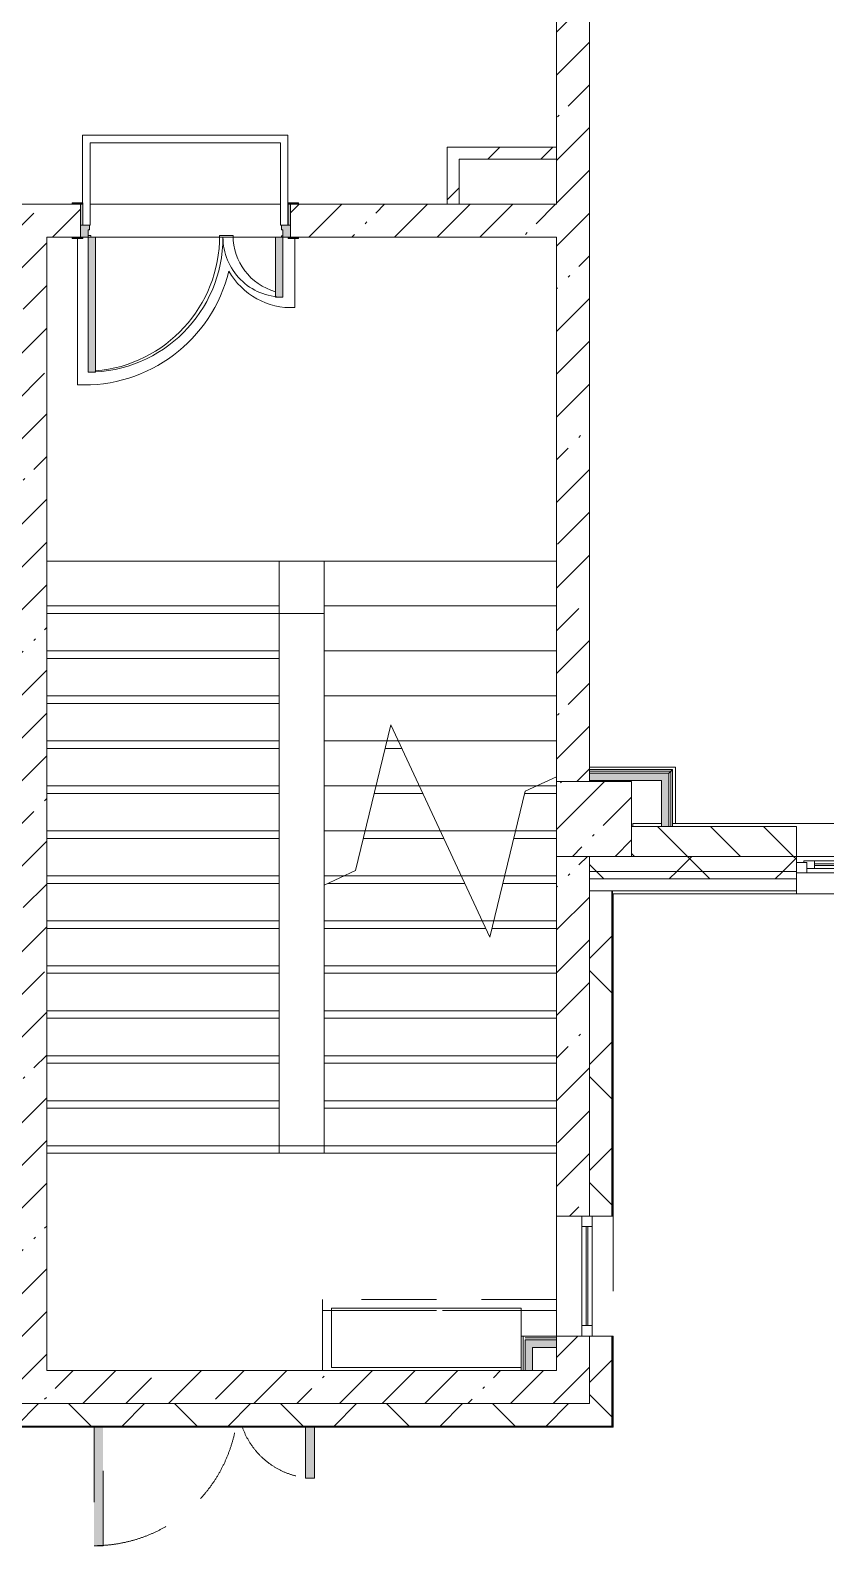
# Model space of a CAD drawing. Header units: millimetres. Extents: x -3456 to 185767, y -8553 to 29000.
# Drawn here: x 130727 to 136032, y -1048 to 9060 of the extents above; entities that cross this region are included whole.
import ezdxf

# ---------------------------------------------------------------- set-up
doc = ezdxf.new("R2010")
doc.units = ezdxf.units.MM
doc.linetypes.add('200_ШТРИХ__ш1_п0_6_', pattern=[800, 500, -300])
for name, color, linetype, lineweight in [('A-DETL-MBND-1', 7, '200_ШТРИХ__ш1_п0_6_', 9), ('A-GLAZ-2', 7, 'Continuous', 5), ('A-WALL', 7, 'Continuous', 9), ('A-WALL-3', 7, 'Continuous', 5), ('I-WALL-3', 7, 'Continuous', 5), ('S-COLS-2', 7, 'Continuous', 5), ('S-STRS-2', 7, 'Continuous', 5), ('S-STRS-MBND-1', 7, 'Continuous', 5)]:
    doc.layers.add(name, color=color, linetype=linetype, lineweight=lineweight)
for name, color, linetype, lineweight, true_color in [('A-DOOR-3', 7, 'Continuous', 5, 0xaaaaaa), ('A-DOOR-4', 7, 'Continuous', 5, 0xe2e2e2), ('A-DOOR-FRAM-4', 7, 'Continuous', 5, 0xe2e2e2), ('A-DOOR-FRAM-5', 7, 'Continuous', 5, 0xaaaaaa), ('A-FLOR-2', 7, 'Continuous', 5, 0xaaaaaa), ('I-WALL-1', 7, 'Continuous', 5, 0xe7e7e7), ('I-WALL-2', 7, 'Continuous', 9, 0xe7e7e7)]:
    doc.layers.add(name, color=color, linetype=linetype, lineweight=lineweight, true_color=true_color)
pattern_1 = [(45, (58756.86, 0), (-353.5534, 353.5534), []), (135, (58756.86, 0), (-353.5534, -353.5534), [])]
pattern_2 = [(45, (58756.86, 0), (-285.1231, 285.1231), []), (45, (59042, 0), (-285.1231, 285.1231), [504.031, -100.806, 16.764, -84.042])]
pattern_3 = [(45, (58756.86, 0), (-176.7767, 176.7767), [])]
pattern_4 = [(45, (58756.86, 0), (-530.33, 530.33), []), (135, (58756.86, 0), (-530.33, -530.33), [])]

# ---------------------------------------------------------------- blocks, each defined once
blk = doc.blocks.new('BSC_Колонна _Прямоугольная - 500х500-V90-2_6_1_птичка')
at = {"layer": 'S-COLS-2'}
h = blk.add_hatch(dxfattribs=at)
h.set_pattern_fill('FP_115', color=256, style=0, pattern_type=2)
h.set_pattern_definition([(45, (-75730, -3800), (-285.1231, 285.1231), []), (45, (-75444.88, -3800), (-285.1231, 285.1231), [504.031, -100.806, 16.764, -84.042])])
h.paths.add_polyline_path([(-250, -250), (250, -250), (250, 250), (-250, 250), (-250, -98)])
for p, q in [((250, 250), (-250, 250)), ((-250, 250), (-250, -250)), ((250, -250), (250, 250)), ((-250, -250), (250, -250))]:
    blk.add_line(p, q, dxfattribs=at)
blk = doc.blocks.new('110_Дверь_СКБ_2Ст - Д-1 Лестничная клетка EIS60-24319353-2_6_1_птичка')
at = {"layer": 'A-DOOR-4'}
for points in [[(612.5, 1010), (612.5, 110), (662.5, 110), (662.5, 1010)], [(-587.5, 510), (-637.5, 510), (-637.5, 110), (-587.5, 110)], [(712.5, 30), (697.5, 30), (697.5, -110), (712.5, -110)]]:
    blk.add_hatch(color=256, dxfattribs=at).paths.add_polyline_path(points)
h = blk.add_hatch(color=256, dxfattribs=at)
h.paths.add_polyline_path([(712.5, 110), (662.5, 110), (662.5, 60), (652.5, 60), (652.5, 30), (712.5, 30), (712.5, 38.6)])
h.paths.add_polyline_path([(-687.5, 110), (-687.5, 30), (-627.5, 30), (-627.5, 60), (-637.5, 60), (-637.5, 110)])
at = {"layer": 'A-DOOR-FRAM-4'}
for points in [[(-742.5, 118), (-742.5, 110), (-672.5, 110), (-672.5, 118)], [(697.5, 118), (697.5, 110), (767.5, 110), (767.5, 118)], [(-672.5, 30), (-687.5, 30), (-687.5, -110), (-672.5, -110)], [(-672.5, -110), (-742.5, -110), (-742.5, -118), (-672.5, -118)], [(697.5, -110), (697.5, -118), (767.5, -118), (767.5, -110)]]:
    blk.add_hatch(color=256, dxfattribs=at).paths.add_polyline_path(points)
at = {"layer": 'A-DOOR-3'}
for p, q in [((662.5, 1010), (612.5, 1010)), ((612.5, 1010), (612.5, 110)), ((662.5, 110), (662.5, 1010)), ((-637.5, 510), (-637.5, 110)), ((-587.5, 510), (-637.5, 510)), ((-587.5, 110), (-587.5, 510)), ((-637.5, 110), (-587.5, 110)), ((612.5, 110), (662.5, 110))]:
    blk.add_line(p, q, dxfattribs=at)
for centre, radius, start, end in [((662.5, 110), 900, 90, 180), ((-637.5, 110), 400, 360, 90)]:
    blk.add_arc(centre, radius, start, end, dxfattribs=at)
at = {"layer": 'A-DOOR-FRAM-5'}
for p, q in [((-672.5, 118), (-742.5, 118)), ((-742.5, 118), (-742.5, 110)), ((-742.5, 110), (-672.5, 110)), ((-637.5, 110), (-687.5, 110)), ((-687.5, 110), (-687.5, 30)), ((-672.5, 110), (-672.5, 118)), ((-637.5, 60), (-637.5, 110)), ((662.5, 110), (662.5, 60)), ((712.5, 110), (662.5, 110)), ((767.5, 118), (697.5, 118)), ((697.5, 118), (697.5, 110)), ((697.5, 110), (767.5, 110)), ((712.5, 30), (712.5, 110)), ((767.5, 110), (767.5, 118)), ((-687.5, 30), (-627.5, 30)), ((-672.5, 30), (-687.5, 30)), ((-687.5, 30), (-687.5, -110)), ((-672.5, -110), (-672.5, 30)), ((-627.5, 60), (-637.5, 60)), ((-627.5, 30), (-627.5, 60)), ((662.5, 60), (652.5, 60)), ((652.5, 60), (652.5, 30)), ((652.5, 30), (712.5, 30)), ((712.5, 30), (697.5, 30)), ((697.5, 30), (697.5, -110)), ((712.5, -110), (712.5, 30)), ((-672.5, -110), (-742.5, -110)), ((-742.5, -110), (-742.5, -118)), ((-742.5, -118), (-672.5, -118)), ((-687.5, -110), (-672.5, -110)), ((-672.5, -118), (-672.5, -110)), ((697.5, -110), (712.5, -110)), ((767.5, -110), (697.5, -110)), ((697.5, -110), (697.5, -118)), ((697.5, -118), (767.5, -118)), ((767.5, -118), (767.5, -110))]:
    blk.add_line(p, q, dxfattribs=at)
blk = doc.blocks.new('120_Окно_СКБ_1Ст - 120_Окно_СКБ_1Ст 900х2500_h_-19906150-2_6_1_птичка')
at = {"layer": 'A-GLAZ-2'}
for p, q in [((-450, -75), (-450, -5)), ((-450, -5), (-380, -5)), ((450, -5), (-450, -5)), ((-380, -75), (-450, -75)), ((-450, -75), (-400, -75)), ((-380, -75), (-400, -75)), ((-400, -75), (-400, -85)), ((-400, -85), (400, -85)), ((400, -85), (-400, -85)), ((-380, -5), (-380, -75)), ((380, -35), (-380, -35)), ((-380, -35), (-380, -75)), ((-330, -85), (-330, -35)), ((-330, -55), (330, -55)), ((330, -65), (-330, -65)), ((330, -85), (330, -35)), ((380, -75), (380, -5)), ((380, -5), (450, -5)), ((380, -75), (380, -35)), ((450, -75), (380, -75)), ((400, -75), (380, -75)), ((400, -75), (450, -75)), ((400, -85), (400, -75)), ((450, -5), (450, -75))]:
    blk.add_line(p, q, dxfattribs=at)
blk = doc.blocks.new('110_Дверь_СКБ_2Ст_Наружная - ДН-1_л__ Двухстворчатая 1350 х3200 _ЛК_ в свету с верхним остеклением 2-V194-2_6_1_птичка')
at = {"layer": 'A-DETL-MBND-1'}
for points in [[(754, 869), (694, 869), (694, 79), (754, 79), (754, 168)], [(-656, 419), (-716, 419), (-716, 79), (-656, 79), (-656, 168)]]:
    blk.add_hatch(color=256, dxfattribs=at).paths.add_polyline_path(points)
for p, q in [((754, 869), (694, 869)), ((694, 869), (694, 79)), ((754, 79), (754, 869)), ((-716, 419), (-716, 79)), ((-656, 419), (-716, 419)), ((-656, 79), (-656, 419))]:
    blk.add_line(p, q, dxfattribs=at)
for centre, radius, start, end in [((754, -91), 960, 90, 169.737), ((-716, -91), 510, 19.5984, 90)]:
    blk.add_arc(centre, radius, start, end, dxfattribs=at)
blk = doc.blocks.new('120_Окно_СКБ_1Ст - 120_Окно_СКБ_1Ст 800х2500 EI30-23532001-2_6_1_птичка')
at = {"layer": 'A-GLAZ-2'}
for p, q in [((-400, -127), (-400, -57)), ((-400, -57), (-330, -57)), ((400, -57), (-400, -57)), ((-330, -57), (-330, -127)), ((330, -87), (-330, -87)), ((330, -97), (-330, -97)), ((330, -127), (330, -57)), ((330, -57), (400, -57)), ((400, -57), (400, -127)), ((-330, -127), (-400, -127)), ((-400, -127), (400, -127)), ((400, -127), (330, -127))]:
    blk.add_line(p, q, dxfattribs=at)
blk = doc.blocks.new('Зашивка приборов отопления27 - Зашивка приборов отопления-33322407-2_6_1_птичка')
at = {"layer": 'A-DETL-MBND-1'}
for p, q in [((75480, 595), (73920, 595)), ((73920, 595), (73920, 520)), ((73920, 520), (73920, 120)), ((75480, 520), (73920, 520)), ((73920, 520), (73920, 120)), ((73920, 520), (75480, 520)), ((75480, 520), (75480, 595)), ((75480, 350), (75480, 520))]:
    blk.add_line(p, q, dxfattribs=at)

msp = doc.modelspace()

# ---------------------------------------------------------------- hatches: boundary and pattern name
at = {"layer": 'A-WALL-3'}
h = msp.add_hatch(dxfattribs=at)
h.set_pattern_fill('FP_130', color=256, style=0, pattern_type=2)
h.set_pattern_definition([(135, (58756.86, 0), (-176.7767, -176.7767), [])])
h.paths.add_polyline_path([(136736.9, 3550), (137936.9, 3550), (137936.9, 3750), (136736.9, 3750)])
h.paths.add_polyline_path([(135836.9, 3550), (135836.9, 3750), (134736.9, 3750), (134736.9, 3550), (135523.4, 3550)])
h.paths.add_polyline_path([(138836.9, 3550), (139106.9, 3550), (139106.9, 3750), (138836.9, 3750), (138836.9, 3702.2)])
h = msp.add_hatch(dxfattribs=at)
h.set_pattern_fill('FP_120', color=256, style=0, pattern_type=2)
h.set_pattern_definition(pattern_1)
h.paths.add_polyline_path([(134456.9, 3450), (135836.9, 3450), (135836.9, 3550), (134456.9, 3550)])
h.paths.add_polyline_path([(143456.9, 3450), (143456.9, 3550), (142876.9, 3550), (142876.9, 3450), (143407.2, 3450)])
h.paths.add_polyline_path([(136736.9, 3450), (137936.9, 3450), (137936.9, 3550), (136736.9, 3550)])
h.paths.add_polyline_path([(140176.9, 3450), (140176.9, 3550), (138836.9, 3550), (138836.9, 3450), (140160.9, 3450)])
h = msp.add_hatch(dxfattribs=at)
h.set_pattern_fill('FP_120', color=256, style=0, pattern_type=2)
h.set_pattern_definition(pattern_1)
h.paths.add_polyline_path([(143556.9, 3400), (143556.9, 3450), (142876.9, 3450), (142876.9, 3400), (143456.9, 3400)])
h.paths.add_polyline_path([(135523.4, 3400), (135836.9, 3400), (135836.9, 3450), (134456.9, 3450), (134456.9, 3400), (134595.9, 3400)])
h.paths.add_polyline_path([(136736.9, 3400), (137936.9, 3400), (137936.9, 3450), (136736.9, 3450)])
h.paths.add_polyline_path([(140160.9, 3400), (140176.9, 3400), (140176.9, 3450), (138836.9, 3450), (138836.9, 3400), (139233.4, 3400)])
h = msp.add_hatch(dxfattribs=at)
h.set_pattern_fill('FP_120', color=256, style=0, pattern_type=2)
h.set_pattern_definition(pattern_1)
h.paths.add_polyline_path([(134456.9, -250), (134606.9, -250), (134606.9, 350), (134456.9, 350), (134456.9, -100)])
h.paths.add_polyline_path([(134606.9, 1150), (134606.9, 3320), (134456.9, 3320), (134456.9, 1150)])
h = msp.add_hatch(dxfattribs=at)
h.set_pattern_fill('FP_120', color=256, style=0, pattern_type=2)
h.set_pattern_definition(pattern_1)
h.paths.add_polyline_path([(134456.9, -250), (134456.9, -100), (130316.9, -100), (130316.9, -250), (133668.4, -250)])
h.paths.add_polyline_path([(128103.3, -250), (129416.9, -250), (129416.9, -100), (125816.9, -100), (125816.9, -250), (126248.3, -250)])
h.paths.add_polyline_path([(117566.9, -250), (117566.9, -100), (116816.9, -100), (116816.9, -250), (116973.3, -250)])
h.paths.add_polyline_path([(120683.3, -250), (120816.9, -250), (120816.9, -100), (119666.9, -100), (119666.9, -250), (119755.8, -250)])
h.paths.add_polyline_path([(115666.9, -250), (115916.9, -250), (115916.9, -100), (115166.9, -100), (115166.9, -250), (115582, -250)])
h.paths.add_polyline_path([(123916.9, -250), (124916.9, -250), (124916.9, -100), (123916.9, -100)])
h.paths.add_polyline_path([(112066.9, -250), (112066.9, -100), (110666.9, -100), (110666.9, -250), (111408.2, -250)])
h.paths.add_polyline_path([(107566.9, -250), (107566.9, -100), (106166.9, -100), (106166.9, -250), (106770.7, -250)])
h.paths.add_polyline_path([(103988.2, -250), (104066.9, -250), (104066.9, -100), (103693.2, -100), (103693.2, -250)])
h.paths.add_polyline_path([(101416.9, -250), (102793.2, -250), (102793.2, -100), (101416.9, -100)])
h.paths.add_polyline_path([(97796.9, -250), (98316.9, -250), (98316.9, -100), (97516.9, -100), (97516.9, -250)])
at = {"layer": 'I-WALL-1'}
for points in [[(134936.2, 4055), (134986.2, 4055), (134986.2, 4105), (134456.9, 4105), (134456.9, 4055), (134595.9, 4055)], [(134986.2, 3750), (134986.2, 4055), (134936.2, 4055), (134936.2, 3750)], [(134236.9, 275), (134236.9, 325), (134076.9, 325), (134076.9, 275)]]:
    msp.add_hatch(color=256, dxfattribs=at).paths.add_polyline_path(points)
at = {"layer": 'I-WALL-2'}
msp.add_hatch(color=256, dxfattribs=at).paths.add_polyline_path([(134026.9, 120), (134076.9, 120), (134076.9, 325), (134026.9, 325), (134026.9, 231.3)])
at = {"layer": 'I-WALL-3'}
h = msp.add_hatch(dxfattribs=at)
h.set_pattern_fill('FP_128', color=256, style=0, pattern_type=2)
h.set_pattern_definition(pattern_2)
h.paths.add_polyline_path([(134236.9, 7900), (134456.9, 7900), (134456.9, 9352.3), (134236.9, 9352.3), (134236.9, 8200)])
h.paths.add_polyline_path([(134236.9, 10792.3), (134456.9, 10792.3), (134456.9, 10900), (134236.9, 10900)])
h = msp.add_hatch(dxfattribs=at)
h.set_pattern_fill('FP_132', color=256, style=0, pattern_type=2)
h.set_pattern_definition(pattern_3)
h.paths.add_polyline_path([(133586.9, 7900), (133586.9, 8280), (133506.9, 8280), (133506.9, 7900)])
h = msp.add_hatch(dxfattribs=at)
h.set_pattern_fill('FP_132', color=256, style=0, pattern_type=2)
h.set_pattern_definition(pattern_3)
h.paths.add_polyline_path([(134236.9, 8200), (134236.9, 8280), (133586.9, 8280), (133586.9, 8200), (133668.4, 8200)])
h = msp.add_hatch(dxfattribs=at)
h.set_pattern_fill('FP_128', color=256, style=0, pattern_type=2)
h.set_pattern_definition(pattern_2)
h.paths.add_polyline_path([(130836.9, 120), (130836.9, 7900), (130616.9, 7900), (130616.9, 120)])
h = msp.add_hatch(dxfattribs=at)
h.set_pattern_fill('FP_128', color=256, style=0, pattern_type=2)
h.set_pattern_definition(pattern_2)
h.paths.add_polyline_path([(132516.9, 7680), (134236.9, 7680), (134236.9, 7900), (132461.9, 7900), (132461.9, 7680)])
h.paths.add_polyline_path([(130836.9, 7680), (131061.9, 7680), (131061.9, 7900), (130836.9, 7900), (130836.9, 7751.4)])
h = msp.add_hatch(dxfattribs=at)
h.set_pattern_fill('FP_128', color=256, style=0, pattern_type=2)
h.set_pattern_definition(pattern_2)
h.paths.add_polyline_path([(134236.9, -100), (134456.9, -100), (134456.9, 350), (134236.9, 350), (134236.9, 120)])
h.paths.add_polyline_path([(134456.9, 1150), (134456.9, 3550), (134236.9, 3550), (134236.9, 1150)])
h.paths.add_polyline_path([(134456.9, 4050), (134456.9, 7900), (134236.9, 7900), (134236.9, 4050), (134419.2, 4050)])
h = msp.add_hatch(dxfattribs=at)
h.set_pattern_fill('FP_224', color=256, style=0, pattern_type=2)
h.set_pattern_definition(pattern_4)
h.paths.add_polyline_path([(134998.7, 4117.5), (135011.2, 4117.5), (135011.2, 4130), (134456.9, 4130), (134456.9, 4117.5), (134595.9, 4117.5)])
h = msp.add_hatch(dxfattribs=at)
h.set_pattern_fill('FP_224', color=256, style=0, pattern_type=2)
h.set_pattern_definition(pattern_4)
h.paths.add_polyline_path([(134986.2, 4105), (134998.7, 4105), (134998.7, 4117.5), (134456.9, 4117.5), (134456.9, 4105), (134595.9, 4105)])
h = msp.add_hatch(dxfattribs=at)
h.set_pattern_fill('FP_224', color=256, style=0, pattern_type=2)
h.set_pattern_definition(pattern_4)
h.paths.add_polyline_path([(134998.7, 3750), (134998.7, 4105), (134986.2, 4105), (134986.2, 3750)])
h = msp.add_hatch(dxfattribs=at)
h.set_pattern_fill('FP_224', color=256, style=0, pattern_type=2)
h.set_pattern_definition(pattern_4)
h.paths.add_polyline_path([(134998.7, 3750), (135011.2, 3750), (135011.2, 4117.5), (134998.7, 4117.5), (134998.7, 4055)])
h = msp.add_hatch(dxfattribs=at)
h.set_pattern_fill('FP_128', color=256, style=0, pattern_type=2)
h.set_pattern_definition(pattern_2)
h.paths.add_polyline_path([(134236.9, -100), (134236.9, 120), (130616.9, 120), (130616.9, -100), (133668.4, -100)])

# ---------------------------------------------------------------- linework, layer by layer
at = {"layer": 'A-DETL-MBND-1'}
for p, q in [((134236.9, 595), (134236.9, 1150)), ((134614.9, 1150), (134614.9, 350))]:
    msp.add_line(p, q, dxfattribs=at)
at = {"layer": 'A-FLOR-2'}
for p, q in [((131075.1, 8360.1), (131075.1, 7908)), ((132445.1, 8360.1), (131075.1, 8360.1)), ((131125.1, 7760.1), (131125.1, 8310.1)), ((131125.1, 8310.1), (132395.1, 8310.1)), ((132395.1, 8310.1), (132395.1, 7760.1)), ((132445.1, 7760.1), (132445.1, 8360.1)), ((131076.9, 7760.1), (131125.1, 7760.1)), ((131130.4, 7692.1), (131111.9, 7692.1)), ((131130.4, 7680), (131130.4, 7692.1)), ((132079.4, 7690.6), (131989.8, 7690.6)), ((132395.1, 7760.1), (132445.1, 7760.1)), ((132411.9, 7689.1), (132402, 7689.1)), ((132402, 7689.1), (132402, 7680)), ((131040.6, 7672), (131040.6, 6695.1)), ((132491.4, 7210.5), (132491.4, 7672)), ((132386.9, 5170), (132686.9, 5170)), ((134456.9, 4145), (135031.2, 4145)), ((135031.2, 4145), (135031.2, 3770)), ((132736.9, 536), (132736.9, 140)), ((134001.9, 536), (132736.9, 536)), ((134001.9, 350), (134001.9, 536)), ((132736.9, 140), (134001.9, 140))]:
    msp.add_line(p, q, dxfattribs=at)
for centre, radius, start, end in [((131084.8, 7689.1), 905, 274.89327, 0.09571), ((132469.2, 7690.6), 389.8, 180, 253.95631), ((131084.8, 7689.1), 995, 267.45356, 346.31888), ((132469, 7689.1), 479.2, 209.41362, 272.67589)]:
    msp.add_arc(centre, radius, start, end, dxfattribs=at)
at = {"layer": 'A-WALL'}
for p, q in [((134236.9, 8200), (134236.9, 8280)), ((133506.9, 7900), (133586.9, 7900)), ((134998.7, 4117.5), (134456.9, 4117.5)), ((134986.2, 4105), (134456.9, 4105)), ((134986.2, 3750), (134986.2, 4105)), ((134998.7, 3750), (134998.7, 4117.5)), ((135836.9, 3550), (134736.9, 3550)), ((134456.9, 3450), (135836.9, 3450)), ((134456.9, 3400), (135836.9, 3400)), ((134456.9, 3320), (135836.9, 3320)), ((134456.9, 1150), (134456.9, 3320)), ((134606.9, 1150), (134606.9, 3320)), ((134609.9, 1150), (134609.9, 3320)), ((134614.9, 3300), (134609.9, 3300)), ((134014.4, 120), (134014.4, 350)), ((134236.9, 337.5), (134026.9, 337.5)), ((134026.9, 120), (134026.9, 325)), ((134236.9, 325), (134026.9, 325)), ((134236.9, 275), (134236.9, 350)), ((134456.9, 350), (134456.9, -100)), ((134606.9, -250), (134606.9, 350)), ((134609.9, -253), (134609.9, 350)), ((134001.9, 120), (134076.9, 120)), ((134236.9, -100), (130316.9, -100)), ((130316.9, -250), (134606.9, -250)), ((130316.9, -253), (134609.9, -253))]:
    msp.add_line(p, q, dxfattribs=at)
at = {"layer": 'A-WALL-3'}
for p, q in [((135836.9, 3750), (134736.9, 3750)), ((135836.9, 3300), (135836.9, 3750)), ((135836.9, 3550), (136736.9, 3550)), ((134614.9, 3300), (143706.9, 3300)), ((134614.9, 1150), (134614.9, 3300)), ((134456.9, 1150), (134614.9, 1150)), ((134614.9, 350), (134456.9, 350)), ((134614.9, -258), (134614.9, 350)), ((134456.9, -100), (134236.9, -100)), ((124916.9, -258), (134614.9, -258))]:
    msp.add_line(p, q, dxfattribs=at)
at = {"layer": 'I-WALL-3'}
for p, q in [((134456.9, 4050), (134456.9, 10900)), ((134236.9, 9352.3), (134236.9, 8280)), ((133506.9, 8280), (133506.9, 7900)), ((134236.9, 8280), (133506.9, 8280)), ((133586.9, 7900), (133586.9, 8200)), ((133586.9, 8200), (134236.9, 8200)), ((134236.9, 8200), (134236.9, 7900)), ((131006.9, 7900), (130616.9, 7900)), ((131125.1, 7900), (132395.1, 7900)), ((133506.9, 7900), (132516.9, 7900)), ((134236.9, 7900), (133586.9, 7900)), ((130836.9, 120), (130836.9, 7680)), ((130836.9, 7680), (131006.9, 7680)), ((131989.2, 7680), (131161.9, 7680)), ((132361.9, 7680), (132080.4, 7680)), ((132516.9, 7680), (134236.9, 7680)), ((134236.9, 7680), (134236.9, 4050)), ((135011.2, 4130), (134456.9, 4130)), ((134456.9, 4055), (134936.2, 4055)), ((134936.2, 4055), (134936.2, 3750)), ((135011.2, 3750), (135011.2, 4130)), ((134746.9, 3770), (134936.2, 3770)), ((134746.9, 3770), (134746.9, 3750)), ((134936.2, 3750), (135011.2, 3750)), ((135010.4, 3770), (139106.9, 3770)), ((134236.9, 3550), (134236.9, 1150)), ((134456.9, 3320), (134456.9, 3550)), ((134236.9, 1150), (134456.9, 1150)), ((134001.9, 350), (134001.9, 120)), ((134076.9, 350), (134001.9, 350)), ((134456.9, 350), (134076.9, 350)), ((134076.9, 120), (134076.9, 275)), ((134076.9, 275), (134236.9, 275)), ((134236.9, 275), (134236.9, 120)), ((134001.9, 120), (130836.9, 120)), ((134236.9, 120), (134076.9, 120))]:
    msp.add_line(p, q, dxfattribs=at)
at = {"layer": 'S-STRS-2'}
for p, q in [((131989.2, 7680), (131161.9, 7680)), ((132361.9, 7680), (132080.4, 7680)), ((132386.9, 5520), (132686.9, 5520)), ((132386.9, 5169.7), (132386.9, 5520)), ((134236.9, 5520), (132686.9, 5520)), ((132686.9, 5520), (132686.9, 5220)), ((134236.9, 5520), (132686.9, 5520)), ((130836.9, 5169.7), (132386.9, 5169.7)), ((130836.9, 5169.7), (132386.9, 5169.7)), ((132386.9, 4869.7), (132386.9, 5169.7)), ((132686.9, 5220), (132686.9, 4920)), ((134236.9, 5220), (132686.9, 5220)), ((134236.9, 5220), (132686.9, 5220)), ((130836.9, 4869.7), (132386.9, 4869.7)), ((130836.9, 4869.7), (132386.9, 4869.7)), ((132386.9, 4569.7), (132386.9, 4869.7)), ((132686.9, 4920), (132686.9, 4620)), ((134236.9, 4920), (132686.9, 4920)), ((134236.9, 4920), (132686.9, 4920)), ((130836.9, 4569.7), (132386.9, 4569.7)), ((130836.9, 4569.7), (132386.9, 4569.7)), ((132386.9, 4269.7), (132386.9, 4569.7)), ((132686.9, 4620), (132686.9, 4320)), ((134236.9, 4620), (132686.9, 4620)), ((134236.9, 4620), (132686.9, 4620)), ((130836.9, 4269.7), (132386.9, 4269.7)), ((130836.9, 4269.7), (132386.9, 4269.7)), ((132386.9, 3969.7), (132386.9, 4269.7)), ((132686.9, 4320), (132686.9, 4020)), ((133105.4, 4320), (132686.9, 4320)), ((133105.4, 4320), (132686.9, 4320)), ((133205.5, 4269.7), (133093.2, 4269.7)), ((133205.5, 4269.7), (133093.2, 4269.7)), ((134236.9, 4320), (133182.1, 4320)), ((134236.9, 4320), (133182.1, 4320)), ((130836.9, 3969.7), (132386.9, 3969.7)), ((130836.9, 3969.7), (132386.9, 3969.7)), ((132386.9, 3669.7), (132386.9, 3969.7)), ((132686.9, 4020), (132686.9, 3720)), ((133032.5, 4020), (132686.9, 4020)), ((133032.5, 4020), (132686.9, 4020)), ((133345.4, 3969.7), (133020.3, 3969.7)), ((133345.4, 3969.7), (133020.3, 3969.7)), ((134105.2, 4020), (133322, 4020)), ((134105.2, 4020), (133322, 4020)), ((134236.9, 3969.7), (134024.8, 3969.7)), ((134236.9, 3969.7), (134024.8, 3969.7)), ((130836.9, 3669.7), (132386.9, 3669.7)), ((130836.9, 3669.7), (132386.9, 3669.7)), ((132386.9, 3369.7), (132386.9, 3669.7)), ((132686.9, 3720), (132686.9, 3420)), ((132959.6, 3720), (132686.9, 3720)), ((132959.6, 3720), (132686.9, 3720)), ((133485.3, 3669.7), (132947.4, 3669.7)), ((133485.3, 3669.7), (132947.4, 3669.7)), ((133964.1, 3720), (133461.9, 3720)), ((133964.1, 3720), (133461.9, 3720)), ((134236.9, 3669.7), (133951.9, 3669.7)), ((134236.9, 3669.7), (133951.9, 3669.7)), ((130836.9, 3369.7), (132386.9, 3369.7)), ((130836.9, 3369.7), (132386.9, 3369.7)), ((132386.9, 3069.7), (132386.9, 3369.7)), ((132686.9, 3420), (132686.9, 3358.6)), ((132818.5, 3420), (132686.9, 3420)), ((132818.5, 3420), (132686.9, 3420)), ((132686.9, 3358.6), (132686.9, 3069.7)), ((133625.2, 3369.7), (132710.7, 3369.7)), ((133625.2, 3369.7), (132710.7, 3369.7)), ((133891.2, 3420), (133601.8, 3420)), ((133891.2, 3420), (133601.8, 3420)), ((134236.9, 3369.7), (133879, 3369.7)), ((134236.9, 3369.7), (133879, 3369.7)), ((130836.9, 3069.7), (132386.9, 3069.7)), ((130836.9, 3069.7), (132386.9, 3069.7)), ((132386.9, 2769.7), (132386.9, 3069.7)), ((132686.9, 3069.7), (132686.9, 2769.7)), ((133765.1, 3069.7), (132686.9, 3069.7)), ((133765.1, 3069.7), (132686.9, 3069.7)), ((133818.3, 3120), (133741.6, 3120)), ((133818.3, 3120), (133741.6, 3120)), ((134236.9, 3069.7), (133806.1, 3069.7)), ((134236.9, 3069.7), (133806.1, 3069.7)), ((130836.9, 2769.7), (132386.9, 2769.7)), ((130836.9, 2769.7), (132386.9, 2769.7)), ((132386.9, 2469.7), (132386.9, 2769.7)), ((132686.9, 2769.7), (132686.9, 2469.7)), ((134236.9, 2769.7), (132686.9, 2769.7)), ((134236.9, 2769.7), (132686.9, 2769.7)), ((130836.9, 2469.7), (132386.9, 2469.7)), ((130836.9, 2469.7), (132386.9, 2469.7)), ((132386.9, 2169.7), (132386.9, 2469.7)), ((132686.9, 2469.7), (132686.9, 2169.7)), ((134236.9, 2469.7), (132686.9, 2469.7)), ((134236.9, 2469.7), (132686.9, 2469.7)), ((130836.9, 2169.7), (132386.9, 2169.7)), ((130836.9, 2169.7), (132386.9, 2169.7)), ((132386.9, 1869.7), (132386.9, 2169.7)), ((132686.9, 2169.7), (132686.9, 1869.7)), ((134236.9, 2169.7), (132686.9, 2169.7)), ((134236.9, 2169.7), (132686.9, 2169.7)), ((130836.9, 1869.7), (132386.9, 1869.7)), ((130836.9, 1869.7), (132386.9, 1869.7)), ((132386.9, 1569.7), (132386.9, 1869.7)), ((132686.9, 1869.7), (132686.9, 1569.7)), ((134236.9, 1869.7), (132686.9, 1869.7)), ((134236.9, 1869.7), (132686.9, 1869.7)), ((130836.9, 1569.7), (132386.9, 1569.7)), ((130836.9, 1569.7), (132386.9, 1569.7)), ((132686.9, 1569.7), (132386.9, 1569.7)), ((134236.9, 1569.7), (132686.9, 1569.7)), ((134236.9, 1569.7), (132686.9, 1569.7))]:
    msp.add_line(p, q, dxfattribs=at)
at = {"layer": 'S-STRS-MBND-1'}
for p, q in [((134236.9, 7680), (130836.9, 7680)), ((130836.9, 7680), (130836.9, 5520)), ((134236.9, 5520), (134236.9, 7680)), ((130836.9, 5520), (132386.9, 5520)), ((130836.9, 1620), (130836.9, 5520)), ((130836.9, 5520), (132386.9, 5520)), ((132386.9, 5520), (134236.9, 5520)), ((132386.9, 1620), (132386.9, 5520)), ((130836.9, 5220), (132386.9, 5220)), ((130836.9, 5220), (132386.9, 5220)), ((130836.9, 4920), (132386.9, 4920)), ((130836.9, 4920), (132386.9, 4920)), ((130836.9, 4620), (132386.9, 4620)), ((130836.9, 4620), (132386.9, 4620)), ((132895.4, 3455.9), (133131.7, 4428.1)), ((133131.7, 4428.1), (133792, 3011.9)), ((130836.9, 4320), (132386.9, 4320)), ((130836.9, 4320), (132386.9, 4320)), ((133182.1, 4320), (133105.4, 4320)), ((133182.1, 4320), (133105.4, 4320)), ((134028.3, 3984.1), (134236.9, 4081.4)), ((130836.9, 4020), (132386.9, 4020)), ((130836.9, 4020), (132386.9, 4020)), ((133322, 4020), (133032.5, 4020)), ((133322, 4020), (133032.5, 4020)), ((133792, 3011.9), (134028.3, 3984.1)), ((134236.9, 4020), (134105.2, 4020)), ((134236.9, 4020), (134105.2, 4020)), ((130836.9, 3720), (132386.9, 3720)), ((130836.9, 3720), (132386.9, 3720)), ((133461.9, 3720), (132959.6, 3720)), ((133461.9, 3720), (132959.6, 3720)), ((134236.9, 3720), (133964.1, 3720)), ((134236.9, 3720), (133964.1, 3720)), ((132686.9, 3358.6), (132895.4, 3455.9)), ((130836.9, 3420), (132386.9, 3420)), ((130836.9, 3420), (132386.9, 3420)), ((132686.9, 3358.6), (132686.9, 1620)), ((133601.8, 3420), (132818.5, 3420)), ((133601.8, 3420), (132818.5, 3420)), ((134236.9, 3420), (133891.2, 3420)), ((134236.9, 3420), (133891.2, 3420)), ((134236.9, 3420), (134236.9, 1620)), ((130836.9, 3120), (132386.9, 3120)), ((130836.9, 3120), (132386.9, 3120)), ((133741.6, 3120), (132686.9, 3120)), ((133741.6, 3120), (132686.9, 3120)), ((134236.9, 3120), (133818.3, 3120)), ((134236.9, 3120), (133818.3, 3120)), ((130836.9, 2820), (132386.9, 2820)), ((130836.9, 2820), (132386.9, 2820)), ((134236.9, 2820), (132686.9, 2820)), ((134236.9, 2820), (132686.9, 2820)), ((130836.9, 2520), (132386.9, 2520)), ((130836.9, 2520), (132386.9, 2520)), ((134236.9, 2520), (132686.9, 2520)), ((134236.9, 2520), (132686.9, 2520)), ((130836.9, 2220), (132386.9, 2220)), ((130836.9, 2220), (132386.9, 2220)), ((134236.9, 2220), (132686.9, 2220)), ((134236.9, 2220), (132686.9, 2220)), ((130836.9, 1920), (132386.9, 1920)), ((130836.9, 1920), (132386.9, 1920)), ((134236.9, 1920), (132686.9, 1920)), ((134236.9, 1920), (132686.9, 1920)), ((130836.9, 1620), (130836.9, 120)), ((130836.9, 1620), (132386.9, 1620)), ((130836.9, 1620), (132386.9, 1620)), ((132686.9, 1620), (132386.9, 1620)), ((134236.9, 1620), (132686.9, 1620)), ((134236.9, 1620), (132686.9, 1620)), ((134236.9, 120), (134236.9, 1620)), ((130836.9, 120), (134236.9, 120))]:
    msp.add_line(p, q, dxfattribs=at)

# ---------------------------------------------------------------- block references
at = {"layer": 'A-DETL-MBND-1'}
msp.add_blockref('Зашивка приборов отопления27 - Зашивка приборов отопления-33322407-2_6_1_птичка', (58756.9, 0), dxfattribs=at)
at = {"layer": 'A-DETL-MBND-1', "rotation": 180}
msp.add_blockref('110_Дверь_СКБ_2Ст_Наружная - ДН-1_л__ Двухстворчатая 1350 х3200 _ЛК_ в свету с верхним остеклением 2-V194-2_6_1_птичка', (131906.4, -179), dxfattribs=at)
at = {"layer": 'A-DOOR-3', "rotation": 180}
msp.add_blockref('110_Дверь_СКБ_2Ст - Д-1 Лестничная клетка EIS60-24319353-2_6_1_птичка', (131774.4, 7790), dxfattribs=at)
at = {"layer": 'A-GLAZ-2'}
for name, p, rotation in [('120_Окно_СКБ_1Ст - 120_Окно_СКБ_1Ст 900х2500_h_-19906150-2_6_1_птичка', (136286.9, 3435), 180), ('120_Окно_СКБ_1Ст - 120_Окно_СКБ_1Ст 800х2500 EI30-23532001-2_6_1_птичка', (134531.9, 750), 270)]:
    msp.add_blockref(name, p, dxfattribs=dict(at, rotation=rotation))
at = {"layer": 'S-COLS-2'}
msp.add_blockref('BSC_Колонна _Прямоугольная - 500х500-V90-2_6_1_птичка', (134486.9, 3800), dxfattribs=at)

doc.saveas('drawing.dxf')
